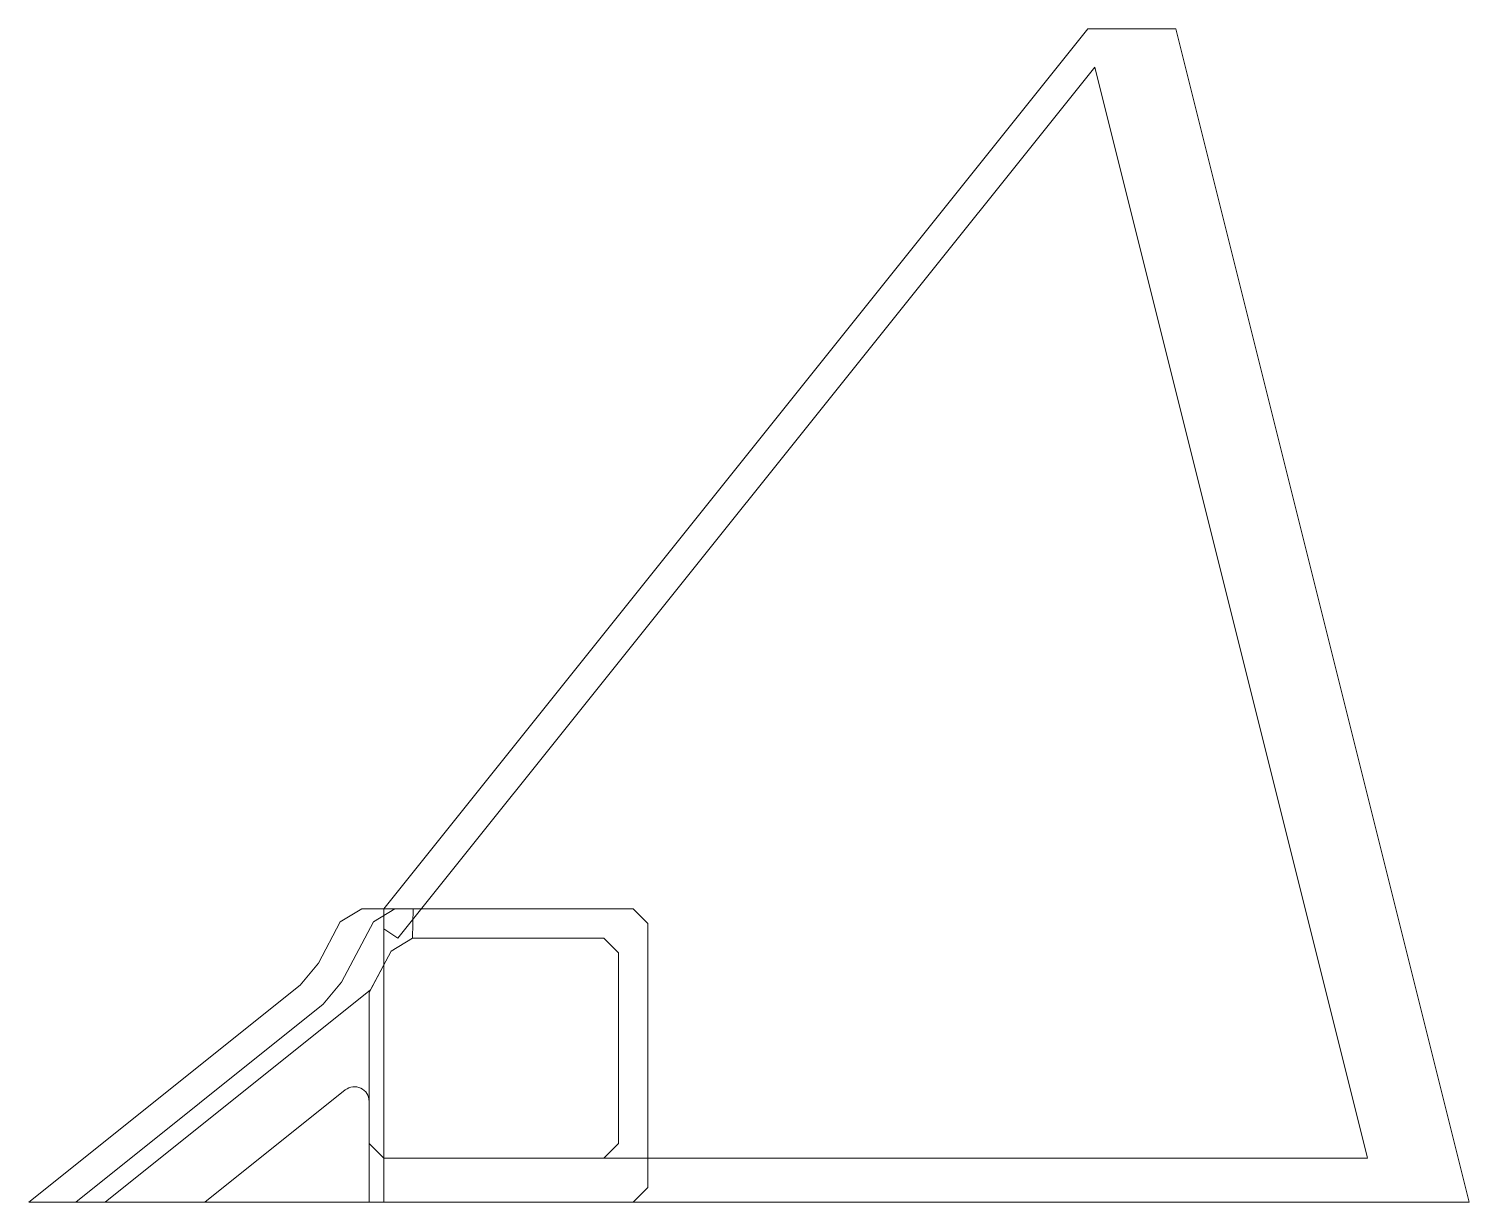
# Model space of a CAD drawing. Header units: millimetres. Extents: x 11.9 to 61, y 0 to 40.
import ezdxf

# ---------------------------------------------------------------- set-up
doc = ezdxf.new("R2010")
doc.units = ezdxf.units.MM
for name, color, linetype, lineweight in [('airCannal', 7, 'CONTINUOUS', 0), ('airCannal_outline', 7, 'CONTINUOUS', 0), ('fanConnector_hull', 7, 'CONTINUOUS', 0), ('fanConnector_outline', 7, 'CONTINUOUS', 0), ('supportOutline', 7, 'CONTINUOUS', 0)]:
    doc.layers.add(name, color=color, linetype=linetype, lineweight=lineweight)

msp = doc.modelspace()

# ---------------------------------------------------------------- linework, layer by layer
at = {"layer": 'airCannal'}
for p, q in [((23.644, 9.558), (24.378, 10)), ((32.5, 10), (24.378, 10)), ((32.5, 10), (33, 9.5)), ((23.644, 9.558), (22.556, 7.5)), ((33, 0.5), (33, 9.5)), ((24.247, 8.558), (24.981, 9)), ((24.981, 9), (31.5, 9)), ((31.5, 9), (32, 8.5)), ((24.247, 8.558), (23.55, 7.24)), ((32, 2), (32, 8.5)), ((22.556, 7.5), (21.932, 6.746)), ((14.5, 0), (23.55, 7.24)), ((13.5, 0), (21.932, 6.746)), ((17.902, 0), (22.688, 3.828)), ((23.5, 2), (23.5, 3.438)), ((23.5, 2), (24, 1.5)), ((32, 2), (31.5, 1.5)), ((24, 1.5), (31.5, 1.5)), ((33, 0.5), (32.5, 0)), ((13.5, 0), (14.5, 0)), ((17.902, 0), (32.5, 0))]:
    msp.add_line(p, q, dxfattribs=at)
msp.add_arc((23, 3.438), 0.5, 0, 128.6598, dxfattribs=at)
at = {"layer": 'airCannal_outline'}
for p, q in [((23.247, 10), (22.513, 9.558)), ((23.247, 10), (32.5, 10)), ((32.5, 10), (33, 9.5)), ((21.769, 8.151), (22.513, 9.558)), ((33, 9.5), (33, 0.5)), ((21.769, 8.151), (21.145, 7.397)), ((11.899, 0), (21.145, 7.397)), ((33, 0.5), (32.5, 0)), ((32.5, 0), (11.899, 0))]:
    msp.add_line(p, q, dxfattribs=at)
at = {"layer": 'fanConnector_hull'}
for p, q in [((24, 10), (48, 40)), ((48, 40), (51, 40)), ((51, 40), (61, 0)), ((48.235, 38.692), (24.481, 9)), ((48.235, 38.692), (57.533, 1.5)), ((24, 10), (24, 9.321)), ((24, 9.321), (24.481, 9)), ((24, 0), (24, 1.5)), ((24, 1.5), (57.533, 1.5)), ((51, 0), (24, 0)), ((33.102, 0), (33, 0)), ((61, 0), (51, 0))]:
    msp.add_line(p, q, dxfattribs=at)
at = {"layer": 'fanConnector_outline'}
for p, q in [((48, 40), (24, 10)), ((48, 40), (51, 40)), ((61, 0), (51, 40)), ((24, 10), (24, 0)), ((24, 0), (61, 0))]:
    msp.add_line(p, q, dxfattribs=at)
at = {"layer": 'supportOutline'}
for p, q in [((23.247, 10), (22.513, 9.558)), ((23.247, 10), (23.5, 10)), ((25, 10), (23.5, 10)), ((24.981, 9), (25, 10)), ((22.513, 9.558), (21.769, 8.151)), ((24.247, 8.558), (24.981, 9)), ((23.5, 7.145), (24.247, 8.558)), ((21.769, 8.151), (21.145, 7.397)), ((21.145, 7.397), (11.899, 0)), ((23.5, 0), (23.5, 7.145)), ((11.899, 0), (23.5, 0))]:
    msp.add_line(p, q, dxfattribs=at)

doc.saveas('drawing.dxf')
